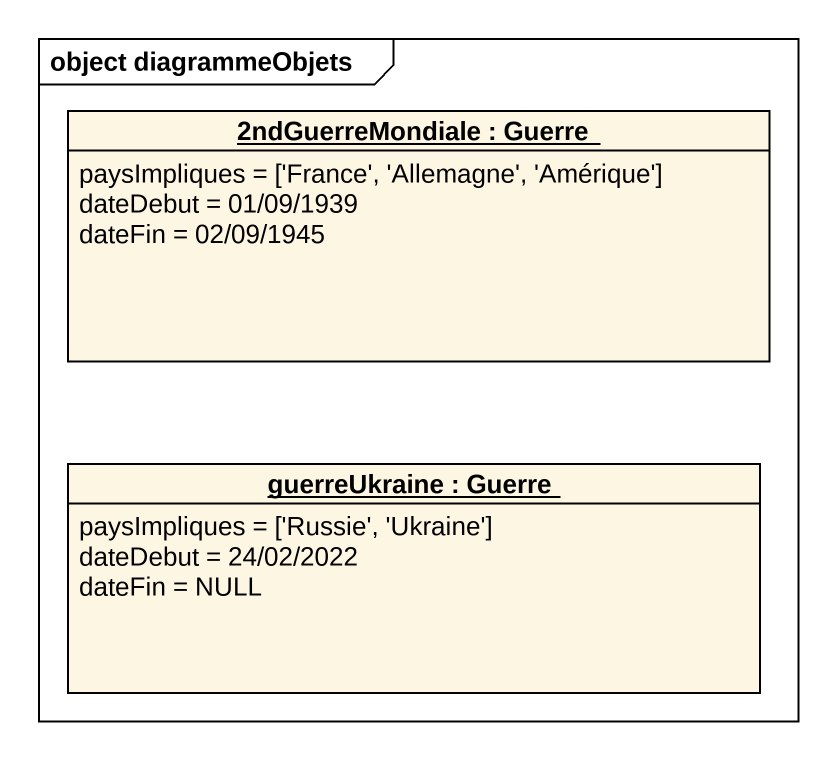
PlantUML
@startuml
mainframe object diagrammeObjets
hide circle
hide empty members
object "2ndGuerreMondiale : Guerre" as o2ndGuerreMondiale {
  paysImpliques = ['France', 'Allemagne', 'Amérique']
  dateDebut = 01/09/1939
  dateFin = 02/09/1945
}
object "guerreUkraine : Guerre" as guerreUkraine {
  paysImpliques = ['Russie', 'Ukraine']
  dateDebut = 24/02/2022
  dateFin = NULL
}
@enduml
